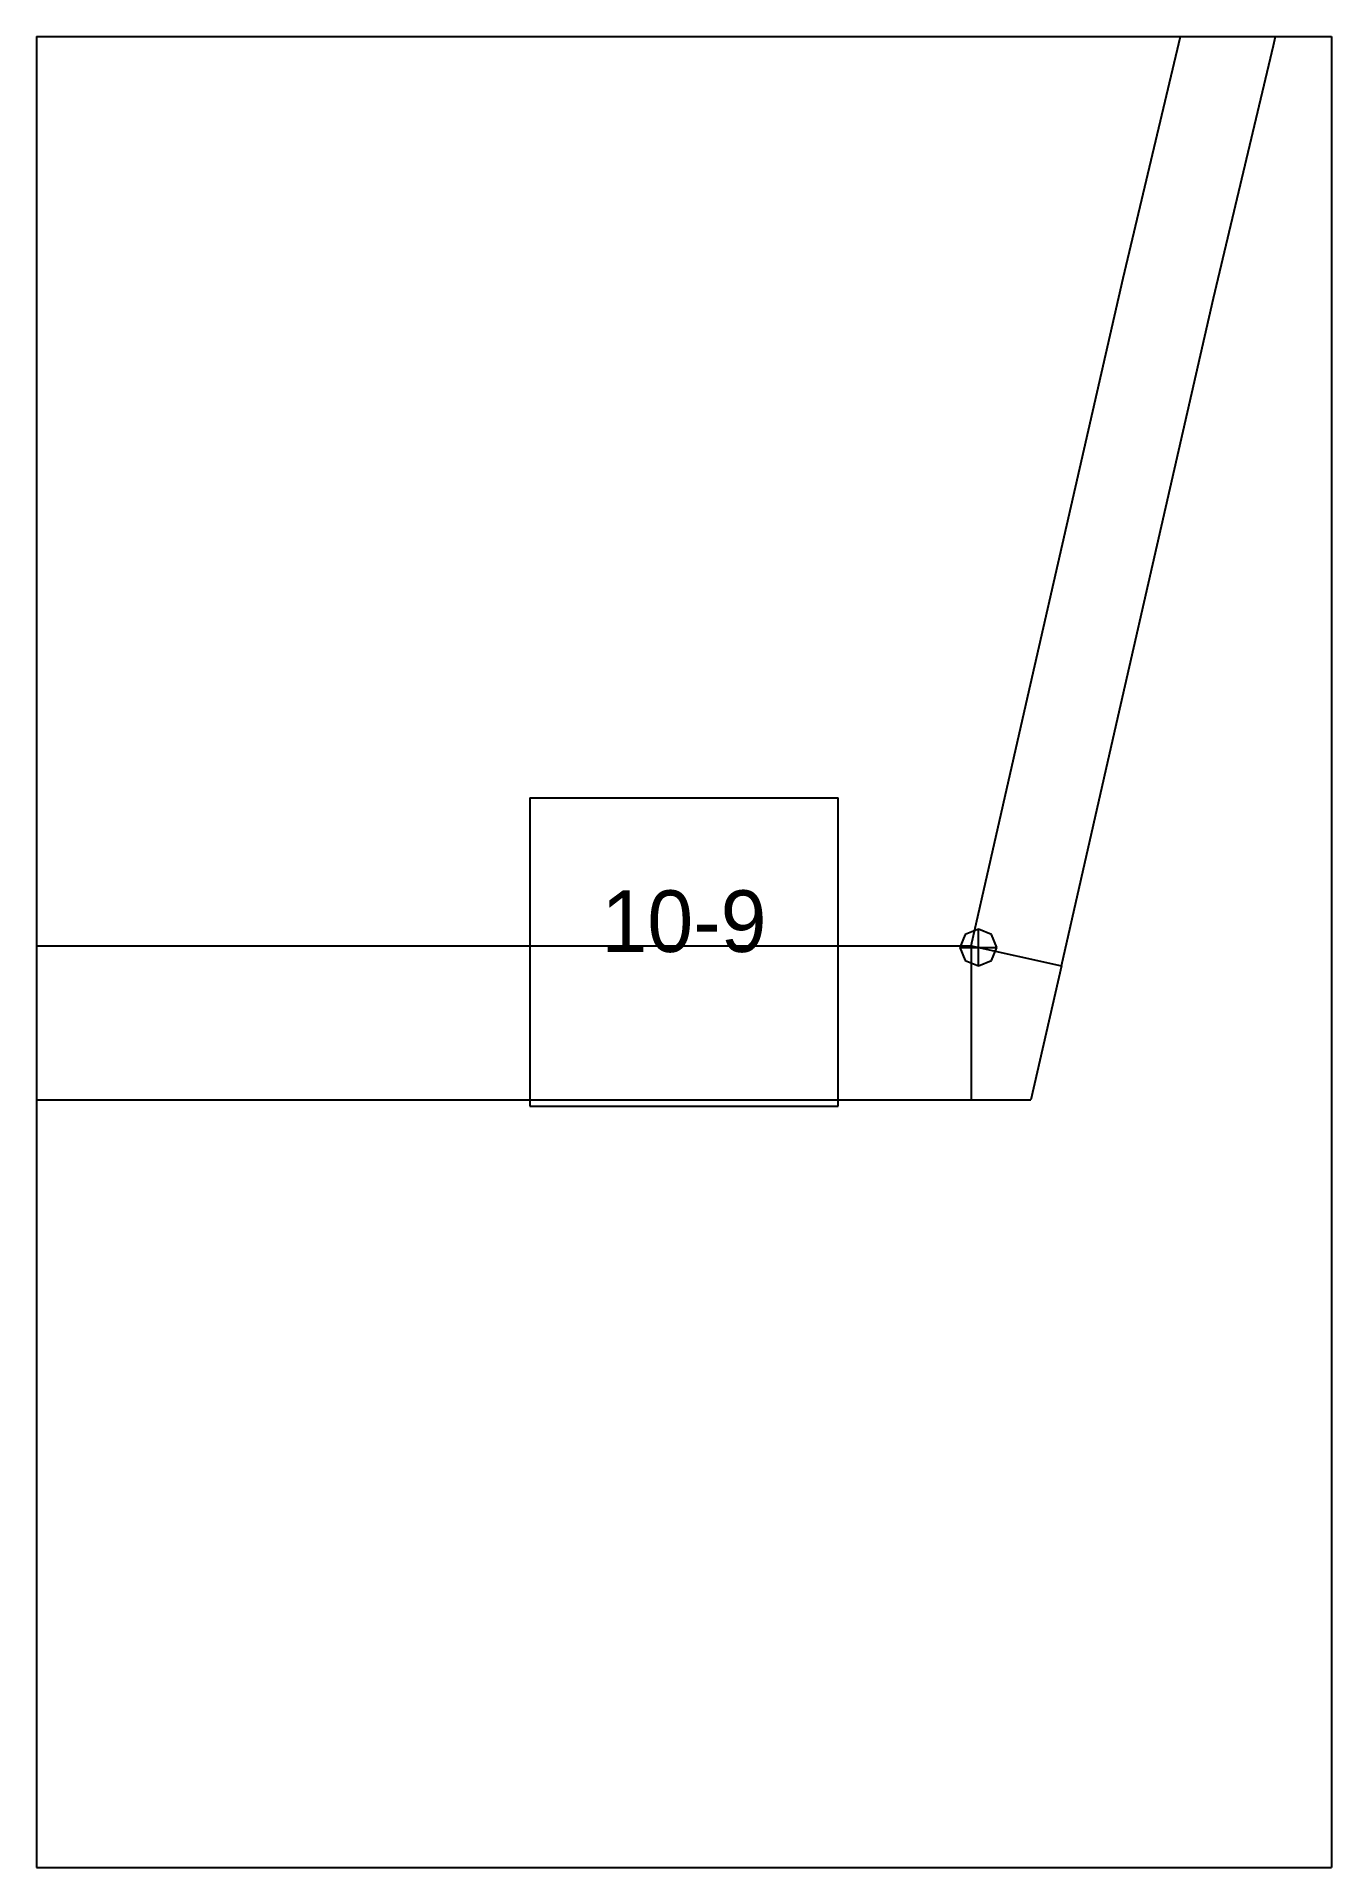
# Paper-space layout 'Plan 10-9' of a CAD drawing. Header units: metres, sheet in millimetres. Extents: x 0 to 210, y 0 to 297.
# The model-space entities are those that its viewports show. They can reach past a viewport. Long polylines and large blocks are cut down to what shows.
import ezdxf
from ezdxf.enums import TextEntityAlignment as Align

# ---------------------------------------------------------------- set-up
doc = ezdxf.new("R2010")
doc.units = ezdxf.units.M
for name, color, linetype in [('default', 7, 'Continuous'), ('TEXTLAYER', 7, 'Continuous'), ('VIEWPORTS', 7, 'Continuous')]:
    doc.layers.add(name, color=color, linetype=linetype)

msp = doc.modelspace()

# ---------------------------------------------------------------- linework, layer by layer
at = {"color": 9}
for p, q in [((1680, -2376), (1680, -2673)), ((1680, -2376), (1680, -2673)), ((1890, -2376), (1890, -2673)), ((1890, -2376), (1890, -2673)), ((1470, -2673), (1680, -2673)), ((1470, -2673), (1680, -2673)), ((1680, -2673), (1890, -2673)), ((1680, -2673), (1680, -2970)), ((1680, -2673), (1890, -2673)), ((1680, -2673), (1680, -2970)), ((1890, -2673), (2100, -2673)), ((1890, -2673), (1890, -2970)), ((1890, -2673), (2100, -2673)), ((1890, -2673), (1890, -2970)), ((1760, -2796.5), (1810, -2796.5)), ((1760, -2796.5), (1760, -2846.5)), ((1810, -2846.5), (1810, -2796.5)), ((1760, -2846.5), (1810, -2846.5)), ((1470, -2970), (1680, -2970)), ((1680, -2970), (1890, -2970)), ((1890, -2970), (2100, -2970))]:
    msp.add_line(p, q, dxfattribs=at)
at = {"layer": 'default', "color": 7, "linetype": 'Continuous'}
for p, q in [((1880.61, -2674.42), (1891.12, -2630.15)), ((1856.25, -2712.17), (1865.97, -2671.18)), ((1870.89, -2715.41), (1880.61, -2674.42)), ((1847.78, -2749.2), (1856.25, -2712.17)), ((1862.43, -2752.43), (1870.89, -2715.41)), ((1840.51, -2781.18), (1847.78, -2749.2)), ((1855.16, -2784.42), (1862.43, -2752.43)), ((1834.77, -2806.43), (1840.51, -2781.18)), ((1849.42, -2809.66), (1855.16, -2784.42)), ((1831.57, -2820.5), (1834.77, -2806.43)), ((1846.22, -2823.74), (1849.42, -2809.66)), ((1832.74, -2817.77), (1830.62, -2818.65)), ((1834.86, -2818.65), (1832.74, -2817.77)), ((1832.74, -2823.77), (1832.74, -2817.77)), ((1517.57, -2820.5), (1831.57, -2820.5)), ((1830.62, -2818.65), (1829.74, -2820.77)), ((1829.74, -2820.77), (1830.62, -2822.89)), ((1829.74, -2820.77), (1835.74, -2820.77)), ((1831.57, -2820.5), (1831.57, -2845.5)), ((1831.57, -2820.5), (1846.22, -2823.74)), ((1835.74, -2820.77), (1834.86, -2818.65)), ((1834.86, -2822.89), (1835.74, -2820.77)), ((1830.62, -2822.89), (1832.74, -2823.77)), ((1832.74, -2823.77), (1834.86, -2822.89)), ((1846.22, -2823.74), (1841.27, -2845.5)), ((1517.57, -2845.5), (1831.57, -2845.5)), ((1831.57, -2845.5), (1841.27, -2845.5))]:
    msp.add_line(p, q, dxfattribs=at)

# ---------------------------------------------------------------- texts
at = {"layer": 'TEXTLAYER', "color": 1}
msp.add_text('10-9', height=10, dxfattribs=at).set_placement((1785, -2821.5), align=Align.CENTER)

psp = doc.layouts.new('Plan 10-9')

# ---------------------------------------------------------------- viewports
at = {"layer": 'VIEWPORTS'}
psp.add_viewport(center=(105, 148.5), size=(210, 297), view_center_point=(1785, -2821.5), view_height=297, dxfattribs=at)

doc.saveas('drawing.dxf')
